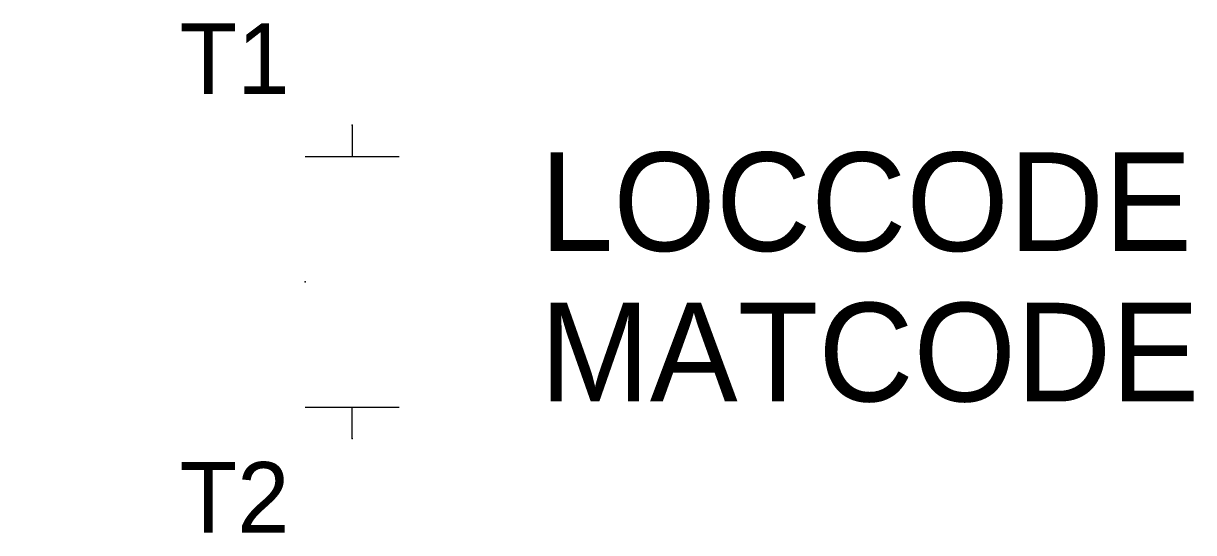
# Model space of a CAD drawing. Extents: x -10.5 to 26.9, y -8 to 8.2.
import ezdxf
from ezdxf.enums import TextEntityAlignment as Align

# ---------------------------------------------------------------- set-up
doc = ezdxf.new("R2010")
doc.units = 0
doc.layers.get('0').update_dxf_attribs({"linetype": 'CONTINUOUS'})
for name, color, linetype in [('A', 7, 'CONTINUOUS'), ('C', 6, 'CONTINUOUS'), ('T2', 1, 'CONTINUOUS')]:
    doc.layers.add(name, color=color, linetype=linetype)

msp = doc.modelspace()

# ---------------------------------------------------------------- linework, layer by layer
at = {"color": 0}
for p, q in [((0, 5), (0, 4)), ((-1.5, 4), (1.5, 4)), ((-1.5, -4), (1.5, -4)), ((0, -5), (0, -4))]:
    msp.add_line(p, q, dxfattribs=at)
msp.add_lwpolyline([(-1.57, 0, 0, 1, 0), (-3.57, 0, 0, 0, 0), (-10, 0, 0, 0, 0)], format="xyseb", dxfattribs=at)
at = {"layer": 'A', "color": 0, "linetype": 'CONTINUOUS'}
msp.add_point((-1.5, 0), dxfattribs=at)
at = {"layer": 'C', "color": 0, "linetype": 'CONTINUOUS'}
for p in [(0, 5), (0, -5)]:
    msp.add_point(p, dxfattribs=at)

# ---------------------------------------------------------------- texts
at = {"color": 0, "linetype": 'CONTINUOUS'}
for tag, p in [('LOCCODE', (6, 0.985)), ('MATCODE', (6, -3.815))]:
    msp.add_attdef(tag, p, '', height=3.15, dxfattribs=at)
at = {"layer": 'T2', "color": 0, "linetype": 'CONTINUOUS'}
for tag, p in [('T1', (-2, 6)), ('T2', (-2, -8))]:
    msp.add_attdef(tag, text='', height=2.25, dxfattribs=at).set_placement(p, align=Align.RIGHT)

doc.saveas('drawing.dxf')
